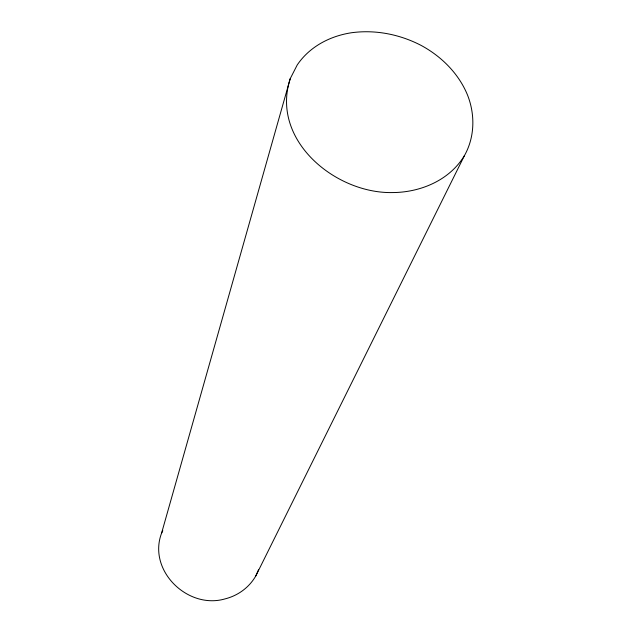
<?xml version="1.0" encoding="UTF-8"?>
<svg xmlns="http://www.w3.org/2000/svg" width="632" height="632" viewBox="0 0 632 632"><rect width="100%" height="100%" fill="white"/><g stroke="black" fill="none" stroke-linecap="round" stroke-linejoin="round"><path stroke-width="0.95" d="M290.254 78.597C270.156 139.956 335.237 193.74 392.567 192.57C420.533 192.42 449.565 180.278 464.417 155.646C474.782 137.278 475.256 114.85 467.656 95.4A95.669 78.139 21.1 0 0 421.054 45.378C399.74 34.31 375.305 29.483 351.432 32.753A95.685 78.155 21.1 0 0 297.214 64.978L290.254 78.597L161.547 533.266C147.454 570.562 187.799 609.73 224.96 598.915A52.014 49.391 21.1 0 0 255.842 575.863L464.417 155.646M255.842 575.863L258.567 569.661M161.547 533.266L162.795 530.651"/></g></svg>
